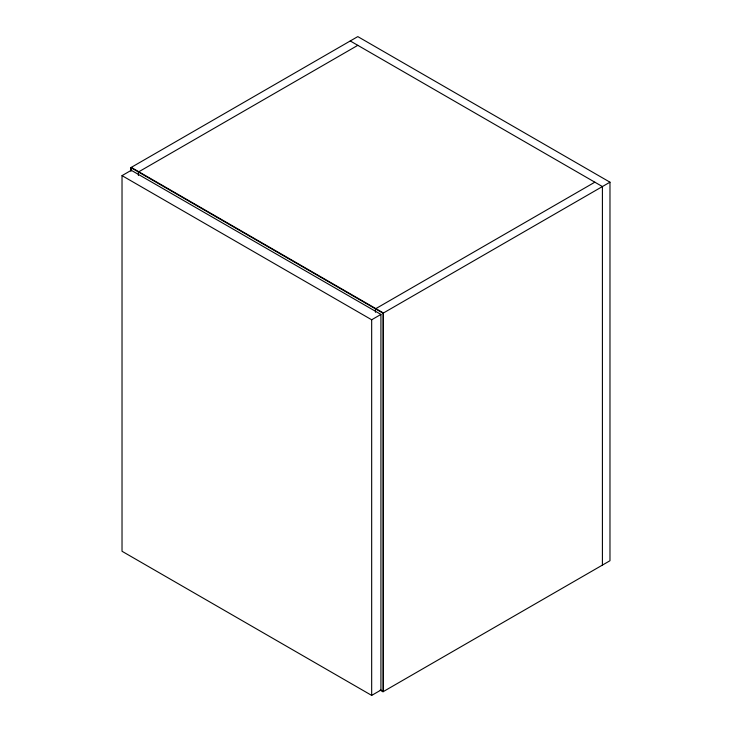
<?xml version="1.0" encoding="UTF-8"?>
<svg xmlns="http://www.w3.org/2000/svg" width="732" height="732" viewBox="0 0 732 732"><rect width="100%" height="100%" fill="white"/><g stroke="black" fill="none" stroke-linecap="round" stroke-linejoin="round"><path stroke-width="1.1" d="M130.854 171.059L130.854 167.628L357.802 36.6L609.976 182.186L609.976 560.73L383.019 691.758L380.183 690.12M122.024 175.634L131.266 170.3L380.924 314.431L380.924 690.066L371.673 695.4L122.024 551.269L122.024 175.634L371.673 319.774L380.924 314.431M357.802 45.338L138.412 172.002L138.412 175.433M594.841 182.186L375.452 308.849L375.452 312.28M130.854 167.628L383.019 313.223L609.976 182.186M350.244 40.965L602.409 186.559L602.409 565.095M380.603 689.883L382.497 690.971M383.44 691.52L383.44 312.976L131.266 167.39L131.266 170.821M383.019 313.223L383.019 691.758M371.673 319.774L371.673 695.4"/></g></svg>
